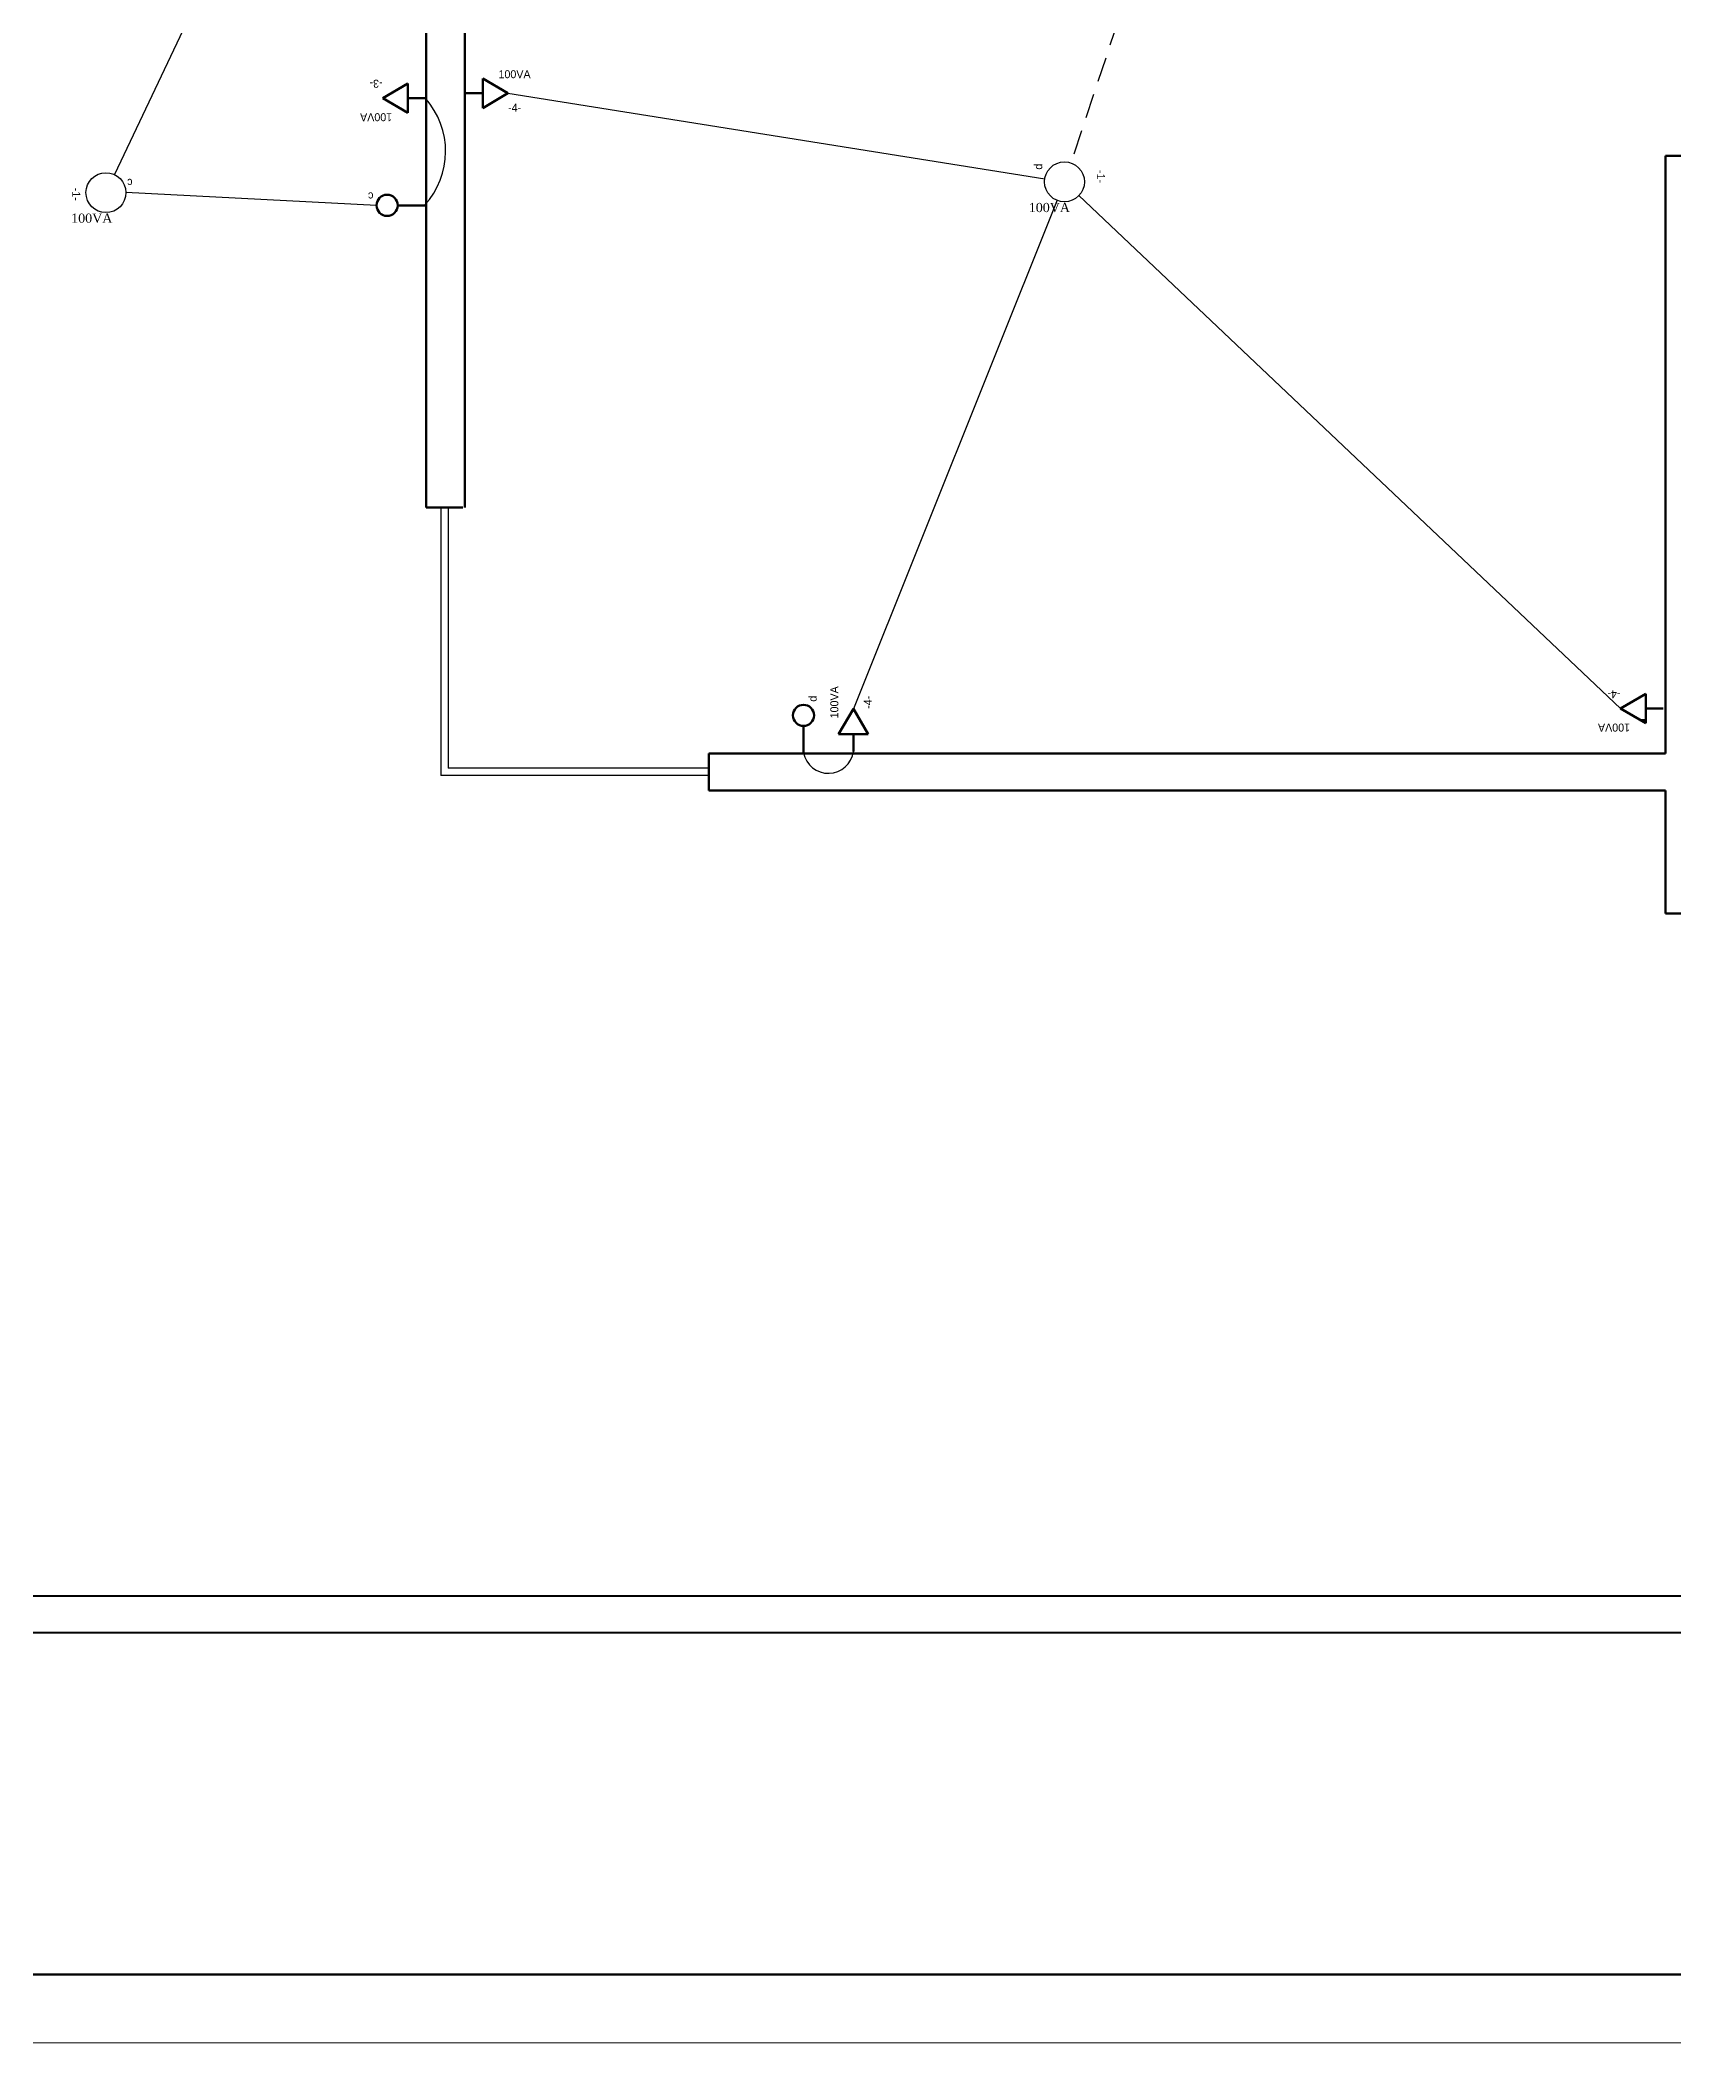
# Model space of a CAD drawing. Header units: millimetres. Extents: x 1501.6 to 1543.6, y 871.9 to 901.6.
# Drawn here: x 1513.2 to 1525.16, y 871.94 to 886.59 of the extents above; entities that cross this region are included whole.
import ezdxf

# ---------------------------------------------------------------- set-up
doc = ezdxf.new("R2010")
doc.units = ezdxf.units.MM
doc.header["$LTSCALE"] = 0.015
doc.linetypes.add('ACAD_ISO02W100', pattern=[15, 12, -3])
doc.linetypes.add('HIDDEN2', pattern=[4.7625, 3.175, -1.5875])
for name, color, linetype, lineweight in [('0.30', 2, 'Continuous', 30), ('0.40', 3, 'Continuous', 40), ('0.60', 4, 'Continuous', 60), ('1.00', 5, 'Continuous', 100), ('cotas', 6, 'Continuous', 9), ('Interruptores', 7, 'Continuous', 50), ('Tomadas especiais', 7, 'Continuous', 50)]:
    doc.layers.add(name, color=color, linetype=linetype, lineweight=lineweight)
for name, color, linetype in [('Eletrodutos', 210, 'Continuous'), ('Ponto_de_Luz', 1, 'Continuous'), ('Tracejada', 7, 'ACAD_ISO02W100')]:
    doc.layers.add(name, color=color, linetype=linetype)

# ---------------------------------------------------------------- blocks, each defined once
blk = doc.blocks.new('quadro')
at = {"layer": '1.00', "transparency": 33554687}
blk.add_lwpolyline([(1550.794, 906.939), (1510.494, 906.939), (1510.494, 878.239), (1550.794, 878.239)], close=True, dxfattribs=at)
at = {"layer": 'cotas', "transparency": 33554687}
blk.add_lwpolyline([(1551.294, 907.439), (1509.244, 907.439), (1509.244, 877.739), (1551.294, 877.739)], close=True, dxfattribs=at)
blk = doc.blocks.new('TB-230')
h = blk.add_hatch()
h.set_pattern_fill('ANGLE', color=255, scale=1.112158, angle=90)
h.set_pattern_definition([(90, (988.0724, -1702.954), (-7.768424, 1e-12), [5.649763, -2.11866]), (180, (988.0724, -1702.954), (-1e-12, -7.768424), [5.649763, -2.11866])])
h.paths.add_polyline_path([(0.143, 0.12), (0.143, -0.12), (0.195, -0.09), (0.195, 0.09)])
h.paths.add_polyline_path([(0.195, 0.09), (0.195, -0.09), (0.225, -0.072), (0.225, 0.072)])
h.paths.add_polyline_path([(0.225, 0.072), (0.225, -0.072), (0.347, 0)])
for p, q in [((0.143, -0.12), (0.143, 0.12)), ((0.143, 0.12), (0.347, 0)), ((0, 0), (0.143, 0)), ((0.347, 0), (0.143, -0.12))]:
    blk.add_line(p, q)

msp = doc.modelspace()

# ---------------------------------------------------------------- linework, layer by layer
at = {"layer": '0.30'}
for p, q in [((1516.133, 883.172), (1516.133, 881.21)), ((1516.187, 883.172), (1516.187, 881.264)), ((1518.095, 881.264), (1516.187, 881.264)), ((1518.095, 881.21), (1516.133, 881.21))]:
    msp.add_line(p, q, dxfattribs=at)
at = {"layer": '0.40'}
msp.add_line((1539.741, 874.937), (1505.94, 874.937), dxfattribs=at)
for points in [[(1540.011, 874.937), (1505.94, 874.937), (1505.94, 881.102)], [(1539.741, 875.207), (1506.21, 875.207), (1506.21, 881.102)]]:
    msp.add_lwpolyline(points, dxfattribs=at)
at = {"layer": '0.60'}
for p, q in [((1516.025, 883.172), (1516.025, 887.942)), ((1516.309, 883.172), (1516.309, 887.942)), ((1525.095, 885.746), (1525.095, 881.372)), ((1516.295, 883.172), (1516.025, 883.172)), ((1525.095, 881.372), (1518.095, 881.372)), ((1518.095, 881.372), (1518.095, 881.102)), ((1525.095, 881.102), (1518.095, 881.102)), ((1525.095, 881.102), (1525.095, 880.202)), ((1528.538, 880.202), (1525.095, 880.202))]:
    msp.add_line(p, q, dxfattribs=at)
msp.add_lwpolyline([(1525.545, 885.746), (1525.095, 885.746)], dxfattribs=at)
at = {"layer": 'Eletrodutos', "color": 255}
for p, q in [((1515.849, 890.038), (1513.744, 885.608)), ((1516.624, 886.203), (1520.553, 885.578)), ((1515.663, 885.383), (1513.828, 885.476)), ((1520.643, 885.42), (1519.152, 881.698)), ((1524.766, 881.701), (1520.803, 885.455))]:
    msp.add_line(p, q, dxfattribs=at)
for centre, radius, start, end in [((1515.584, 885.778), 0.584, 317.4503, 41.7367), ((1518.969, 881.412), 0.185, 191.0334, 351.9759)]:
    msp.add_arc(centre, radius, start, end, dxfattribs=at)
at = {"layer": 'Interruptores', "color": 7, "flags": 128}
for points in [[(1516.015, 885.383), (1515.818, 885.383)], [(1518.787, 881.376), (1518.787, 881.573)]]:
    msp.add_lwpolyline(points, close=True, dxfattribs=at)
at = {"layer": 'Interruptores', "color": 7}
for centre in [(1515.74, 885.383), (1518.787, 881.651)]:
    msp.add_circle(centre, 0.0773, dxfattribs=at)
at = {"layer": 'Ponto_de_Luz', "color": 7}
for centre in [(1520.697, 885.555), (1513.682, 885.476)]:
    msp.add_circle(centre, 0.146, dxfattribs=at)
at = {"layer": 'Tracejada', "color": 255, "transparency": 33554687}
msp.add_line((1521.971, 889.383), (1520.743, 885.693), dxfattribs=at)

# ---------------------------------------------------------------- block references
at = {"color": 1}
msp.add_blockref('quadro', (-7.654, -5.802), dxfattribs=at)
at = {"layer": 'Tomadas especiais', "color": 7, "xscale": 0.8991528196204149, "yscale": 0.8991528196204149, "zscale": 0.8991528196204149}
for p, rotation in [((1516.02, 886.167), 180), ((1519.152, 881.386), 89.99999999999999), ((1525.079, 881.701), 180)]:
    msp.add_blockref('TB-230', p, dxfattribs=dict(at, rotation=rotation))
msp.add_blockref('TB-230', (1516.312, 886.203), dxfattribs=at)

# ---------------------------------------------------------------- texts
at = {"color": 7, "linetype": 'HIDDEN2'}
for s, p in [('100VA', (1516.555, 886.313)), ('-4-', (1516.625, 886.068))]:
    msp.add_text(s, height=0.0585, dxfattribs=at).set_placement(p)
for s, rotation, p in [('-3-', 180, (1515.707, 886.302)), ('100VA', 180, (1515.777, 886.057)), ('d', 90, (1520.534, 885.644)), ('-1-', 270, (1520.934, 885.642)), ('-1-', 270, (1513.436, 885.512)), ('c', 180, (1513.877, 885.577)), ('c', 180, (1515.64, 885.478)), ('100VA', 90, (1519.042, 881.629)), ('-4-', 180, (1524.766, 881.835)), ('d', 90, (1518.883, 881.751)), ('-4-', 90, (1519.287, 881.699)), ('100VA', 180, (1524.836, 881.591))]:
    msp.add_text(s, height=0.0585, rotation=rotation, dxfattribs=at).set_placement(p)
at = {"layer": 'Ponto_de_Luz', "color": 7, "char_height": 0.06766, "width": 0.233, "attachment_point": 1}
for insert in [(1520.436, 885.401), (1513.428, 885.323)]:
    msp.add_mtext('{\\fTimes New Roman|b0|i0|c0|p18;100VA}', dxfattribs=dict(at, insert=insert))

doc.saveas('drawing.dxf')
